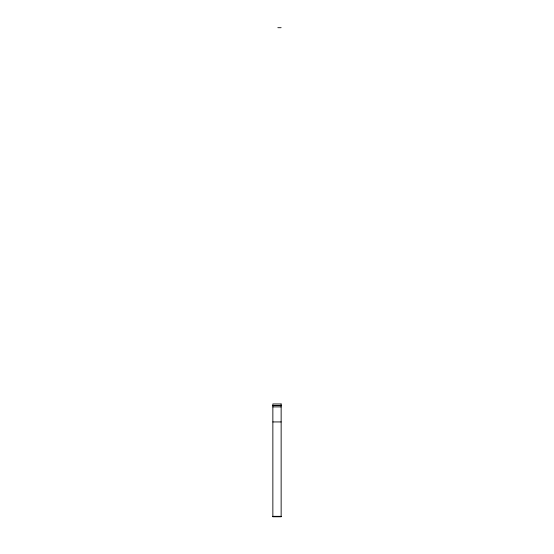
<?xml version="1.0" encoding="UTF-8"?>
<svg xmlns="http://www.w3.org/2000/svg" width="554" height="554" viewBox="0 0 554 554"><rect width="100%" height="100%" fill="white"/><g stroke="black" fill="none" stroke-linecap="round" stroke-linejoin="round"><path stroke-width="0.83" d="M277.831 27.7L281.141 27.7M272.859 405.493L281.141 405.493M272.859 405.611L281.141 405.611M272.859 406.899L281.141 406.899M272.859 421.94L281.141 421.94M272.859 516.335L281.141 516.335M281.141 516.48L272.859 516.501L281.141 516.598M281.141 403.97L272.859 403.97L272.859 516.771L281.141 516.771L281.141 403.97"/></g></svg>
